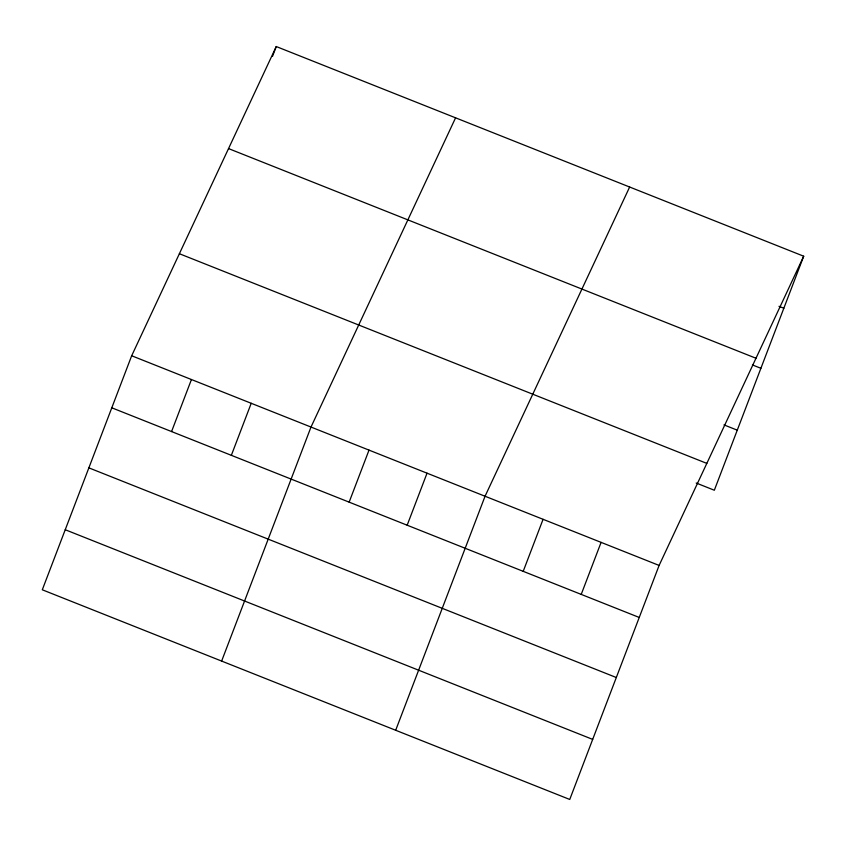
<?xml version="1.0" encoding="UTF-8"?>
<svg xmlns="http://www.w3.org/2000/svg" width="846" height="846" viewBox="0 0 846 846"><rect width="100%" height="100%" fill="white"/><g stroke="black" fill="none" stroke-linecap="round" stroke-linejoin="round"><path stroke-width="1.27" d="M131.669 355.764L42.3 589.789L569.749 799.459L659.108 565.435L803.7 256.211L276.251 46.541L131.669 355.764L659.108 565.435M272.56 56.227L276.251 46.541M171.569 431.566L191.439 379.526M231.349 455.328L251.22 403.288M221.631 661.075L311 427.05L455.582 117.827M349.144 502.143L369.015 450.114M407.169 525.207L427.04 473.178M395.685 730.267L485.054 496.242L629.646 187.019M523.209 571.336L543.079 519.307M581.223 594.4L601.094 542.371M803.7 256.211L714.331 490.236L696.205 483.024M778.997 306.315L783.83 308.24M228.536 148.589L755.986 358.249M752.432 364.933L760.892 368.296M723.975 424.893L737.268 430.17M179.384 253.726L706.822 463.386M111.799 407.804L639.248 617.464M88.862 467.859L616.311 677.519M65.237 529.733L592.686 739.393"/></g></svg>
